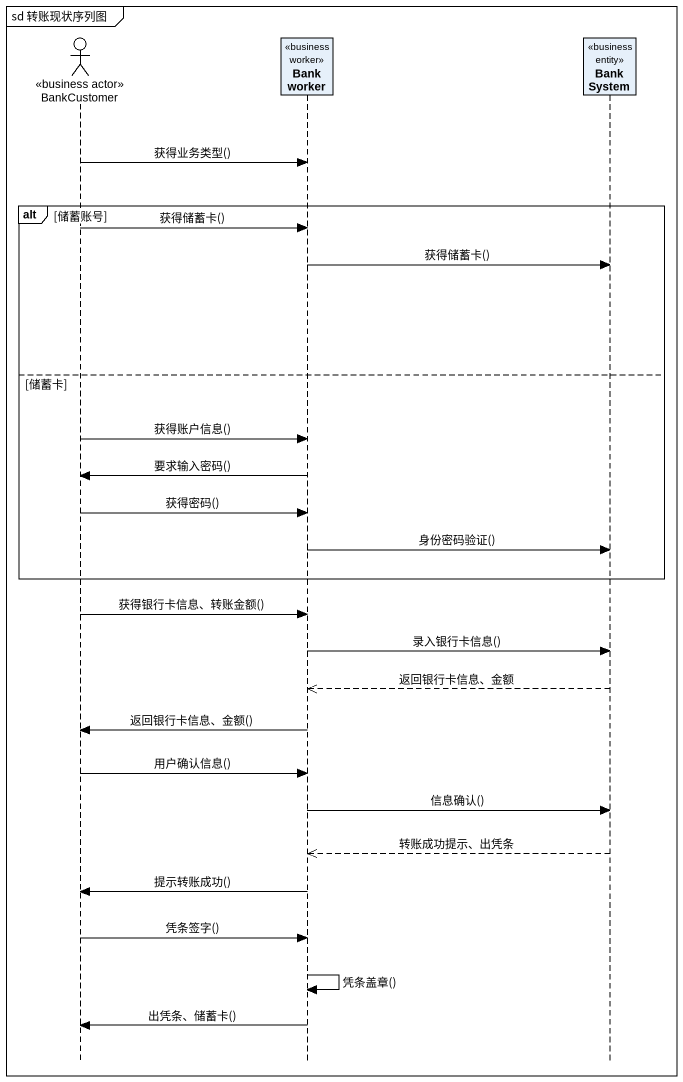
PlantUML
@startuml
mainframe sd 转账现状序列图
hide footbox
actor BankCustomer <<business actor>>
participant "Bank worker" as Bank_worker <<business worker>>
participant BankSystem <<business entity>>

BankCustomer -> Bank_worker : 获得业务类型()
alt 储蓄账号
  BankCustomer -> Bank_worker : 获得储蓄卡()
  Bank_worker -> BankSystem : 获得储蓄卡()
else 储蓄卡
  BankCustomer -> Bank_worker : 获得账户信息()
  Bank_worker -> BankCustomer : 要求输入密码()
  BankCustomer -> Bank_worker : 获得密码()
  Bank_worker -> BankSystem : 身份密码验证()
end
BankCustomer -> Bank_worker : 获得银行卡信息、转账金额()
Bank_worker -> BankSystem : 录入银行卡信息()
BankSystem -->> Bank_worker : 返回银行卡信息、金额
Bank_worker -> BankCustomer : 返回银行卡信息、金额()
BankCustomer -> Bank_worker : 用户确认信息()
Bank_worker -> BankSystem : 信息确认()
BankSystem -->> Bank_worker : 转账成功提示、出凭条
Bank_worker -> BankCustomer : 提示转账成功()
BankCustomer -> Bank_worker : 凭条签字()
Bank_worker -> Bank_worker : 凭条盖章()
Bank_worker -> BankCustomer : 出凭条、储蓄卡()
@enduml
